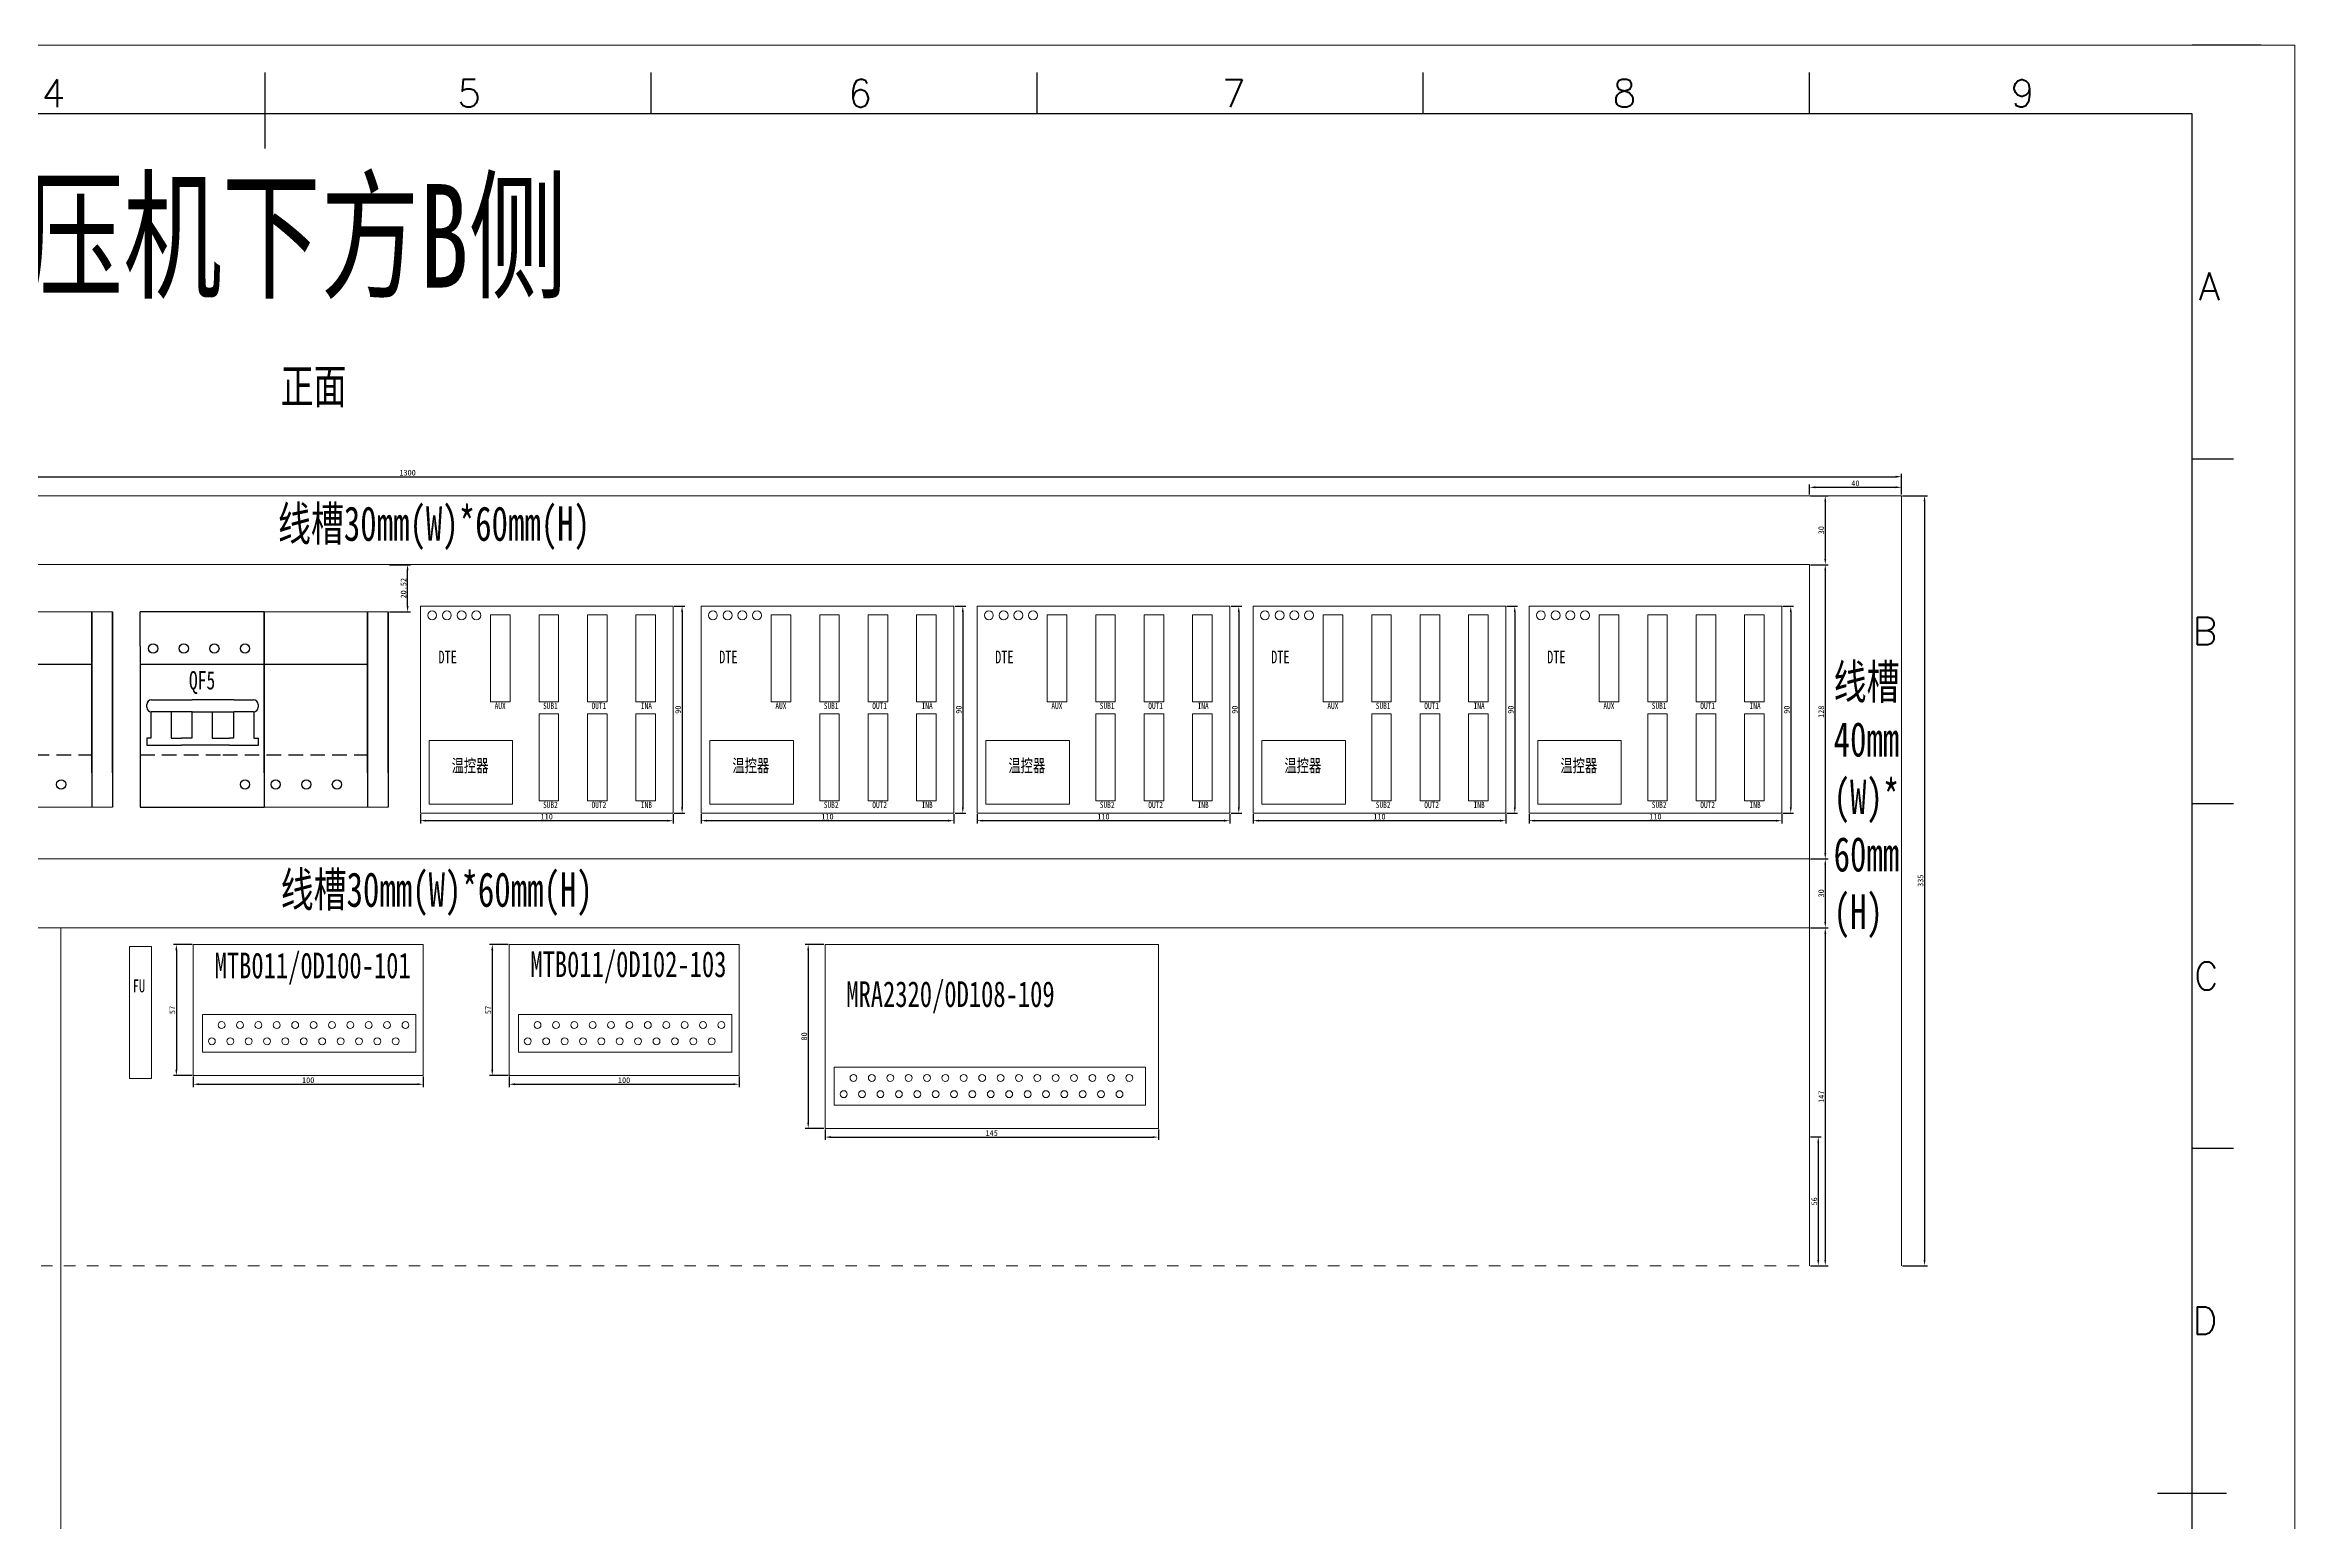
# Model space of a CAD drawing. Extents: x 35123 to 43919, y -4314 to -326.
# Drawn here: x 36130 to 37109, y -969 to -326 of the extents above; entities that cross this region are included whole.
import ezdxf
from ezdxf.enums import TextEntityAlignment as Align

# ---------------------------------------------------------------- set-up
doc = ezdxf.new("R2010")
doc.units = 0
doc.header["$MEASUREMENT"] = 0
doc.linetypes.add('10', pattern=[20, 5, -5, 5, -5])
doc.linetypes.add('HIDDEN', pattern=[9.525, 6.35, -3.175])
for name, color, linetype in [('AE_BOR', 1, 'Continuous'), ('TEXT', 2, 'Continuous'), ('细实线层', 7, 'Continuous')]:
    doc.layers.add(name, color=color, linetype=linetype)
doc.styles.add('ST', font='SimSun.ttf', dxfattribs={"width": 0.8, "height": 300})
doc.styles.add('WD', font='romans.shx', dxfattribs={"bigfont": 'gbcbig.shx'})
doc.styles.add('宋', font='SimSun.ttf', dxfattribs={"width": 0.7})
doc.dimstyles.new('AM_ISO', dxfattribs={"dimtxt": 2.5, "dimasz": 2.5, "dimexe": 1.25, "dimexo": 0.5, "dimgap": 0.5, "dimtad": 1, "dimdsep": 46, "dimtxsty": 'Standard', "dimcen": 0, "dimclrd": 5, "dimclre": 5, "dimclrt": 1, "dimadec": 0, "dimazin": 2, "dimtp": 0.1, "dimtm": 0.1, "dimtfac": 0.71, "dimtmove": 0, "dimatfit": 3, "dimfxl": 1, "dimtfillclr": 6, "dimlwd": -1, "dimlwe": -1, "dimarcsym": 0})

# ---------------------------------------------------------------- blocks, each defined once
blk = doc.blocks.new('gb_a2_a')
for p, q in [((584, 410), (25, 410)), ((584, 10), (584, 410))]:
    blk.add_line(p, q)
at = {"layer": 'AE_BOR', "color": 1, "lineweight": 15}
for p, q in [((4.93, 420), (598.93, 420)), ((598.93, 420), (598.93, 0))]:
    blk.add_line(p, q, dxfattribs=at)
at = {"layer": 'AE_BOR', "lineweight": 30}
blk.add_line((594, 420), (584, 420), dxfattribs=at)
at = {"layer": 'AE_BOR'}
for p, q in [((304.5, 410), (304.5, 416)), ((360.5, 410), (360.5, 416)), ((416.5, 410), (416.5, 416)), ((472.5, 410), (472.5, 416)), ((528.5, 410), (528.5, 416)), ((584, 360), (590, 360)), ((584, 310), (590, 310)), ((584, 260), (590, 260))]:
    blk.add_line(p, q, dxfattribs=at)
at = {"layer": 'AE_BOR', "color": 2, "lineweight": 30}
for p, q in [((304.5, 405), (304.5, 415)), ((579, 210), (589, 210))]:
    blk.add_line(p, q, dxfattribs=at)
at = {"layer": 'AE_BOR', "style": 'WD'}
for s, p in [('4', (273.82, 411)), ('5', (334.12, 411)), ('6', (390.81, 411)), ('7', (445.01, 411)), ('8', (501.67, 411)), ('9', (559.4, 411))]:
    blk.add_text(s, height=4, dxfattribs=at).set_placement(p, align=Align.CENTER)
for s, p in [('A', (588.05, 385)), ('B', (587.67, 335)), ('C', (587.86, 285)), ('D', (587.67, 235))]:
    blk.add_text(s, height=4, dxfattribs=at).set_placement(p, align=Align.MIDDLE_RIGHT)
blk = doc.blocks.new('*D104')
at = {"color": 5}
for p, q in [((35637.79, -521.92), (35637.79, -512.9)), ((35640.29, -514.15), (36935.29, -514.15)), ((36937.79, -521.92), (36937.79, -512.9))]:
    blk.add_line(p, q, dxfattribs=at)
at = {"color": 5, "lineweight": 0}
for points in [[(35640.29, -513.73), (35640.29, -514.57), (35637.79, -514.15)], [(36935.29, -513.73), (36935.29, -514.57), (36937.79, -514.15)]]:
    blk.add_solid(points, dxfattribs=at)
at = {"layer": 'Defpoints', "color": 0, "lineweight": 0}
for p in [(36937.79, -514.15), (35637.79, -522.42), (36937.79, -522.42)]:
    blk.add_point(p, dxfattribs=at)
at = {"color": 1, "lineweight": 0, "insert": (36287.79, -512.4), "char_height": 2.5, "attachment_point": 5}
blk.add_mtext('1300', dxfattribs=at)
blk = doc.blocks.new('*D105')
at = {"color": 5}
for p, q in [((36938.29, -522.42), (36949.11, -522.42)), ((36947.86, -524.92), (36947.86, -854.92)), ((36938.29, -857.42), (36949.11, -857.42))]:
    blk.add_line(p, q, dxfattribs=at)
at = {"color": 5, "lineweight": 0}
for points in [[(36947.45, -524.92), (36948.28, -524.92), (36947.86, -522.42)], [(36947.45, -854.92), (36948.28, -854.92), (36947.86, -857.42)]]:
    blk.add_solid(points, dxfattribs=at)
at = {"layer": 'Defpoints', "color": 0, "lineweight": 0}
for p in [(36937.79, -522.42), (36937.79, -857.42), (36947.86, -857.42)]:
    blk.add_point(p, dxfattribs=at)
at = {"color": 1, "lineweight": 0, "insert": (36946.11, -689.92), "char_height": 2.5, "attachment_point": 5, "rotation": 90}
blk.add_mtext('335', dxfattribs=at)
blk = doc.blocks.new('*D107')
at = {"color": 5}
for p, q in [((36898.29, -522.42), (36905.91, -522.42)), ((36904.66, -524.92), (36904.66, -549.92)), ((36898.29, -552.42), (36905.91, -552.42))]:
    blk.add_line(p, q, dxfattribs=at)
at = {"color": 5, "lineweight": 0}
for points in [[(36904.25, -524.92), (36905.08, -524.92), (36904.66, -522.42)], [(36904.25, -549.92), (36905.08, -549.92), (36904.66, -552.42)]]:
    blk.add_solid(points, dxfattribs=at)
at = {"layer": 'Defpoints', "color": 0, "lineweight": 0}
for p in [(36897.79, -522.42), (36897.79, -552.42), (36904.66, -552.42)]:
    blk.add_point(p, dxfattribs=at)
at = {"color": 1, "lineweight": 0, "insert": (36902.91, -537.42), "char_height": 2.5, "attachment_point": 5, "rotation": 90}
blk.add_mtext('30', dxfattribs=at)
blk = doc.blocks.new('*D108')
at = {"color": 5}
for p, q in [((36898.29, -552.42), (36905.91, -552.42)), ((36904.66, -554.92), (36904.66, -677.92)), ((36898.29, -680.42), (36905.91, -680.42))]:
    blk.add_line(p, q, dxfattribs=at)
at = {"color": 5, "lineweight": 0}
for points in [[(36904.25, -554.92), (36905.08, -554.92), (36904.66, -552.42)], [(36904.25, -677.92), (36905.08, -677.92), (36904.66, -680.42)]]:
    blk.add_solid(points, dxfattribs=at)
at = {"layer": 'Defpoints', "color": 0, "lineweight": 0}
for p in [(36897.79, -552.42), (36897.79, -680.42), (36904.66, -680.42)]:
    blk.add_point(p, dxfattribs=at)
at = {"color": 1, "lineweight": 0, "insert": (36902.91, -616.42), "char_height": 2.5, "attachment_point": 5, "rotation": 90}
blk.add_mtext('128', dxfattribs=at)
blk = doc.blocks.new('*D109')
at = {"color": 5}
for p, q in [((36898.29, -680.42), (36905.91, -680.42)), ((36904.66, -682.92), (36904.66, -707.92)), ((36898.29, -710.42), (36905.91, -710.42))]:
    blk.add_line(p, q, dxfattribs=at)
at = {"color": 5, "lineweight": 0}
for points in [[(36904.25, -682.92), (36905.08, -682.92), (36904.66, -680.42)], [(36904.25, -707.92), (36905.08, -707.92), (36904.66, -710.42)]]:
    blk.add_solid(points, dxfattribs=at)
at = {"layer": 'Defpoints', "color": 0, "lineweight": 0}
for p in [(36897.79, -680.42), (36897.79, -710.42), (36904.66, -710.42)]:
    blk.add_point(p, dxfattribs=at)
at = {"color": 1, "lineweight": 0, "insert": (36902.91, -695.42), "char_height": 2.5, "attachment_point": 5, "rotation": 90}
blk.add_mtext('30', dxfattribs=at)
blk = doc.blocks.new('*D110')
at = {"color": 5}
for p, q in [((36898.29, -710.42), (36905.91, -710.42)), ((36904.66, -712.92), (36904.66, -854.92)), ((36898.29, -857.42), (36905.91, -857.42))]:
    blk.add_line(p, q, dxfattribs=at)
at = {"color": 5, "lineweight": 0}
for points in [[(36904.25, -712.92), (36905.08, -712.92), (36904.66, -710.42)], [(36904.25, -854.92), (36905.08, -854.92), (36904.66, -857.42)]]:
    blk.add_solid(points, dxfattribs=at)
at = {"layer": 'Defpoints', "color": 0, "lineweight": 0}
for p in [(36897.79, -710.42), (36897.79, -857.42), (36904.66, -857.42)]:
    blk.add_point(p, dxfattribs=at)
at = {"color": 1, "lineweight": 0, "insert": (36902.91, -783.92), "char_height": 2.5, "attachment_point": 5, "rotation": 90}
blk.add_mtext('147', dxfattribs=at)
blk = doc.blocks.new('*D115')
at = {"color": 5}
for p, q in [((36897.79, -521.92), (36897.79, -517.51)), ((36900.29, -518.76), (36935.29, -518.76)), ((36937.79, -521.92), (36937.79, -517.51))]:
    blk.add_line(p, q, dxfattribs=at)
at = {"color": 5, "lineweight": 0}
for points in [[(36900.29, -518.34), (36900.29, -519.17), (36897.79, -518.76)], [(36935.29, -518.34), (36935.29, -519.17), (36937.79, -518.76)]]:
    blk.add_solid(points, dxfattribs=at)
at = {"layer": 'Defpoints', "color": 0, "lineweight": 0}
for p in [(36937.79, -518.76), (36897.79, -522.42), (36937.79, -522.42)]:
    blk.add_point(p, dxfattribs=at)
at = {"color": 1, "lineweight": 0, "insert": (36917.79, -517.01), "char_height": 2.5, "attachment_point": 5}
blk.add_mtext('40', dxfattribs=at)
blk = doc.blocks.new('*D116')
at = {"color": 5}
for p, q in [((36403.84, -570.51), (36408.48, -570.51)), ((36407.23, -573.01), (36407.23, -658.01)), ((36403.84, -660.51), (36408.48, -660.51))]:
    blk.add_line(p, q, dxfattribs=at)
at = {"color": 5, "lineweight": 0}
for points in [[(36406.81, -573.01), (36407.65, -573.01), (36407.23, -570.51)], [(36406.81, -658.01), (36407.65, -658.01), (36407.23, -660.51)]]:
    blk.add_solid(points, dxfattribs=at)
at = {"layer": 'Defpoints', "color": 0, "lineweight": 0}
for p in [(36403.34, -570.51), (36403.34, -660.51), (36407.23, -660.51)]:
    blk.add_point(p, dxfattribs=at)
at = {"color": 1, "lineweight": 0, "insert": (36405.48, -615.51), "char_height": 2.5, "attachment_point": 5, "rotation": 90}
blk.add_mtext('90', dxfattribs=at)
blk = doc.blocks.new('*D117')
at = {"color": 5}
for p, q in [((36293.34, -661.01), (36293.34, -665.05)), ((36400.84, -663.8), (36295.84, -663.8)), ((36403.34, -661.01), (36403.34, -665.05))]:
    blk.add_line(p, q, dxfattribs=at)
at = {"color": 5, "lineweight": 0}
for points in [[(36295.84, -663.38), (36295.84, -664.22), (36293.34, -663.8)], [(36400.84, -663.38), (36400.84, -664.22), (36403.34, -663.8)]]:
    blk.add_solid(points, dxfattribs=at)
at = {"layer": 'Defpoints', "color": 0, "lineweight": 0}
for p in [(36293.34, -660.51), (36293.34, -663.8), (36403.34, -660.51)]:
    blk.add_point(p, dxfattribs=at)
at = {"color": 1, "lineweight": 0, "insert": (36348.34, -662.05), "char_height": 2.5, "attachment_point": 5}
blk.add_mtext('110', dxfattribs=at)
blk = doc.blocks.new('*D118')
at = {"color": 5}
for p, q in [((36525.99, -570.51), (36530.63, -570.51)), ((36529.38, -573.01), (36529.38, -658.01)), ((36525.99, -660.51), (36530.63, -660.51))]:
    blk.add_line(p, q, dxfattribs=at)
at = {"color": 5, "lineweight": 0}
for points in [[(36528.96, -573.01), (36529.79, -573.01), (36529.38, -570.51)], [(36528.96, -658.01), (36529.79, -658.01), (36529.38, -660.51)]]:
    blk.add_solid(points, dxfattribs=at)
at = {"layer": 'Defpoints', "color": 0, "lineweight": 0}
for p in [(36525.49, -570.51), (36525.49, -660.51), (36529.38, -660.51)]:
    blk.add_point(p, dxfattribs=at)
at = {"color": 1, "lineweight": 0, "insert": (36527.63, -615.51), "char_height": 2.5, "attachment_point": 5, "rotation": 90}
blk.add_mtext('90', dxfattribs=at)
blk = doc.blocks.new('*D119')
at = {"color": 5}
for p, q in [((36415.49, -661.01), (36415.49, -665.05)), ((36522.99, -663.8), (36417.99, -663.8)), ((36525.49, -661.01), (36525.49, -665.05))]:
    blk.add_line(p, q, dxfattribs=at)
at = {"color": 5, "lineweight": 0}
for points in [[(36417.99, -663.38), (36417.99, -664.22), (36415.49, -663.8)], [(36522.99, -663.38), (36522.99, -664.22), (36525.49, -663.8)]]:
    blk.add_solid(points, dxfattribs=at)
at = {"layer": 'Defpoints', "color": 0, "lineweight": 0}
for p in [(36415.49, -660.51), (36415.49, -663.8), (36525.49, -660.51)]:
    blk.add_point(p, dxfattribs=at)
at = {"color": 1, "lineweight": 0, "insert": (36470.49, -662.05), "char_height": 2.5, "attachment_point": 5}
blk.add_mtext('110', dxfattribs=at)
blk = doc.blocks.new('*D120')
at = {"color": 5}
for p, q in [((36646.08, -570.51), (36650.72, -570.51)), ((36649.47, -573.01), (36649.47, -658.01)), ((36646.08, -660.51), (36650.72, -660.51))]:
    blk.add_line(p, q, dxfattribs=at)
at = {"color": 5, "lineweight": 0}
for points in [[(36649.05, -573.01), (36649.88, -573.01), (36649.47, -570.51)], [(36649.05, -658.01), (36649.88, -658.01), (36649.47, -660.51)]]:
    blk.add_solid(points, dxfattribs=at)
at = {"layer": 'Defpoints', "color": 0, "lineweight": 0}
for p in [(36645.58, -570.51), (36645.58, -660.51), (36649.47, -660.51)]:
    blk.add_point(p, dxfattribs=at)
at = {"color": 1, "lineweight": 0, "insert": (36647.72, -615.51), "char_height": 2.5, "attachment_point": 5, "rotation": 90}
blk.add_mtext('90', dxfattribs=at)
blk = doc.blocks.new('*D121')
at = {"color": 5}
for p, q in [((36535.58, -661.01), (36535.58, -665.05)), ((36643.08, -663.8), (36538.08, -663.8)), ((36645.58, -661.01), (36645.58, -665.05))]:
    blk.add_line(p, q, dxfattribs=at)
at = {"color": 5, "lineweight": 0}
for points in [[(36538.08, -663.38), (36538.08, -664.22), (36535.58, -663.8)], [(36643.08, -663.38), (36643.08, -664.22), (36645.58, -663.8)]]:
    blk.add_solid(points, dxfattribs=at)
at = {"layer": 'Defpoints', "color": 0, "lineweight": 0}
for p in [(36535.58, -660.51), (36535.58, -663.8), (36645.58, -660.51)]:
    blk.add_point(p, dxfattribs=at)
at = {"color": 1, "lineweight": 0, "insert": (36590.58, -662.05), "char_height": 2.5, "attachment_point": 5}
blk.add_mtext('110', dxfattribs=at)
blk = doc.blocks.new('*D123')
at = {"color": 5}
for p, q in [((36766.17, -570.51), (36770.81, -570.51)), ((36769.56, -573.01), (36769.56, -658.01)), ((36766.17, -660.51), (36770.81, -660.51))]:
    blk.add_line(p, q, dxfattribs=at)
at = {"color": 5, "lineweight": 0}
for points in [[(36769.14, -573.01), (36769.98, -573.01), (36769.56, -570.51)], [(36769.14, -658.01), (36769.98, -658.01), (36769.56, -660.51)]]:
    blk.add_solid(points, dxfattribs=at)
at = {"layer": 'Defpoints', "color": 0, "lineweight": 0}
for p in [(36765.67, -570.51), (36765.67, -660.51), (36769.56, -660.51)]:
    blk.add_point(p, dxfattribs=at)
at = {"color": 1, "lineweight": 0, "insert": (36767.81, -615.51), "char_height": 2.5, "attachment_point": 5, "rotation": 90}
blk.add_mtext('90', dxfattribs=at)
blk = doc.blocks.new('*D124')
at = {"color": 5}
for p, q in [((36655.67, -661.01), (36655.67, -665.05)), ((36763.17, -663.8), (36658.17, -663.8)), ((36765.67, -661.01), (36765.67, -665.05))]:
    blk.add_line(p, q, dxfattribs=at)
at = {"color": 5, "lineweight": 0}
for points in [[(36658.17, -663.38), (36658.17, -664.22), (36655.67, -663.8)], [(36763.17, -663.38), (36763.17, -664.22), (36765.67, -663.8)]]:
    blk.add_solid(points, dxfattribs=at)
at = {"layer": 'Defpoints', "color": 0, "lineweight": 0}
for p in [(36655.67, -660.51), (36655.67, -663.8), (36765.67, -660.51)]:
    blk.add_point(p, dxfattribs=at)
at = {"color": 1, "lineweight": 0, "insert": (36710.67, -662.05), "char_height": 2.5, "attachment_point": 5}
blk.add_mtext('110', dxfattribs=at)
blk = doc.blocks.new('*D125')
at = {"color": 5}
for p, q in [((36898.29, -801.42), (36902.87, -801.42)), ((36901.62, -803.92), (36901.62, -854.92)), ((36898.29, -857.42), (36902.87, -857.42))]:
    blk.add_line(p, q, dxfattribs=at)
at = {"color": 5, "lineweight": 0}
for points in [[(36901.2, -803.92), (36902.03, -803.92), (36901.62, -801.42)], [(36901.2, -854.92), (36902.03, -854.92), (36901.62, -857.42)]]:
    blk.add_solid(points, dxfattribs=at)
at = {"layer": 'Defpoints', "color": 0, "lineweight": 0}
for p in [(36897.79, -801.42), (36897.79, -857.42), (36901.62, -857.42)]:
    blk.add_point(p, dxfattribs=at)
at = {"color": 1, "lineweight": 0, "insert": (36899.87, -829.42), "char_height": 2.5, "attachment_point": 5, "rotation": 90}
blk.add_mtext('56', dxfattribs=at)
blk = doc.blocks.new('*D130')
at = {"color": 5}
for p, q in [((36886.26, -570.51), (36890.9, -570.51)), ((36889.65, -573.01), (36889.65, -658.01)), ((36886.26, -660.51), (36890.9, -660.51))]:
    blk.add_line(p, q, dxfattribs=at)
at = {"color": 5, "lineweight": 0}
for points in [[(36889.23, -573.01), (36890.07, -573.01), (36889.65, -570.51)], [(36889.23, -658.01), (36890.07, -658.01), (36889.65, -660.51)]]:
    blk.add_solid(points, dxfattribs=at)
at = {"layer": 'Defpoints', "color": 0, "lineweight": 0}
for p in [(36885.76, -570.51), (36885.76, -660.51), (36889.65, -660.51)]:
    blk.add_point(p, dxfattribs=at)
at = {"color": 1, "lineweight": 0, "insert": (36887.9, -615.51), "char_height": 2.5, "attachment_point": 5, "rotation": 90}
blk.add_mtext('90', dxfattribs=at)
blk = doc.blocks.new('*D131')
at = {"color": 5}
for p, q in [((36775.76, -661.01), (36775.76, -665.05)), ((36883.26, -663.8), (36778.26, -663.8)), ((36885.76, -661.01), (36885.76, -665.05))]:
    blk.add_line(p, q, dxfattribs=at)
at = {"color": 5, "lineweight": 0}
for points in [[(36778.26, -663.38), (36778.26, -664.22), (36775.76, -663.8)], [(36883.26, -663.38), (36883.26, -664.22), (36885.76, -663.8)]]:
    blk.add_solid(points, dxfattribs=at)
at = {"layer": 'Defpoints', "color": 0, "lineweight": 0}
for p in [(36775.76, -660.51), (36775.76, -663.8), (36885.76, -660.51)]:
    blk.add_point(p, dxfattribs=at)
at = {"color": 1, "lineweight": 0, "insert": (36830.76, -662.05), "char_height": 2.5, "attachment_point": 5}
blk.add_mtext('110', dxfattribs=at)
blk = doc.blocks.new('*D149')
at = {"layer": 'Defpoints', "color": 0, "lineweight": 0}
for p in [(36279.4, -552.42), (36287.79, -552.42), (36279.4, -572.93)]:
    blk.add_point(p, dxfattribs=at)
at = {"layer": '细实线层', "color": 5}
for p, q in [((36279.9, -552.42), (36289.04, -552.42)), ((36287.79, -570.43), (36287.79, -554.92)), ((36279.9, -572.93), (36289.04, -572.93))]:
    blk.add_line(p, q, dxfattribs=at)
at = {"layer": '细实线层', "color": 5, "lineweight": 0}
for points in [[(36287.37, -554.92), (36288.2, -554.92), (36287.79, -552.42)], [(36287.37, -570.43), (36288.2, -570.43), (36287.79, -572.93)]]:
    blk.add_solid(points, dxfattribs=at)
at = {"layer": '细实线层', "color": 1, "lineweight": 0, "insert": (36286.04, -562.67), "char_height": 2.5, "attachment_point": 5, "rotation": 90}
blk.add_mtext('20.52', dxfattribs=at)
blk = doc.blocks.new('*D209')
at = {"color": 5}
for p, q in [((36194.53, -775.16), (36194.53, -779.72)), ((36197.03, -778.47), (36292.03, -778.47)), ((36294.53, -775.16), (36294.53, -779.72))]:
    blk.add_line(p, q, dxfattribs=at)
at = {"color": 5, "lineweight": 0}
for points in [[(36197.03, -778.05), (36197.03, -778.89), (36194.53, -778.47)], [(36292.03, -778.05), (36292.03, -778.89), (36294.53, -778.47)]]:
    blk.add_solid(points, dxfattribs=at)
at = {"layer": 'Defpoints', "color": 0, "lineweight": 0}
for p in [(36194.53, -774.66), (36294.53, -774.66), (36294.53, -778.47)]:
    blk.add_point(p, dxfattribs=at)
at = {"color": 1, "lineweight": 0, "insert": (36244.53, -776.72), "char_height": 2.5, "attachment_point": 5}
blk.add_mtext('100', dxfattribs=at)
blk = doc.blocks.new('*D210')
at = {"layer": 'Defpoints', "color": 0, "lineweight": 0}
for p in [(36194.53, -717.66), (36187.17, -774.66), (36194.53, -774.66)]:
    blk.add_point(p, dxfattribs=at)
at = {"layer": '细实线层', "color": 5}
for p, q in [((36194.03, -717.66), (36185.92, -717.66)), ((36187.17, -720.16), (36187.17, -772.16)), ((36194.03, -774.66), (36185.92, -774.66))]:
    blk.add_line(p, q, dxfattribs=at)
at = {"layer": '细实线层', "color": 5, "lineweight": 0}
for points in [[(36186.76, -720.16), (36187.59, -720.16), (36187.17, -717.66)], [(36186.76, -772.16), (36187.59, -772.16), (36187.17, -774.66)]]:
    blk.add_solid(points, dxfattribs=at)
at = {"layer": '细实线层', "color": 1, "lineweight": 0, "insert": (36185.42, -746.16), "char_height": 2.5, "attachment_point": 5, "rotation": 90}
blk.add_mtext('57', dxfattribs=at)
blk = doc.blocks.new('*D211')
at = {"color": 5}
for p, q in [((36332, -775.16), (36332, -779.72)), ((36334.5, -778.47), (36429.5, -778.47)), ((36432, -775.16), (36432, -779.72))]:
    blk.add_line(p, q, dxfattribs=at)
at = {"color": 5, "lineweight": 0}
for points in [[(36334.5, -778.05), (36334.5, -778.89), (36332, -778.47)], [(36429.5, -778.05), (36429.5, -778.89), (36432, -778.47)]]:
    blk.add_solid(points, dxfattribs=at)
at = {"layer": 'Defpoints', "color": 0, "lineweight": 0}
for p in [(36332, -774.66), (36432, -774.66), (36432, -778.47)]:
    blk.add_point(p, dxfattribs=at)
at = {"color": 1, "lineweight": 0, "insert": (36382, -776.72), "char_height": 2.5, "attachment_point": 5}
blk.add_mtext('100', dxfattribs=at)
blk = doc.blocks.new('*D212')
at = {"layer": 'Defpoints', "color": 0, "lineweight": 0}
for p in [(36332, -717.66), (36324.64, -774.66), (36332, -774.66)]:
    blk.add_point(p, dxfattribs=at)
at = {"layer": '细实线层', "color": 5}
for p, q in [((36331.5, -717.66), (36323.39, -717.66)), ((36324.64, -720.16), (36324.64, -772.16)), ((36331.5, -774.66), (36323.39, -774.66))]:
    blk.add_line(p, q, dxfattribs=at)
at = {"layer": '细实线层', "color": 5, "lineweight": 0}
for points in [[(36324.22, -720.16), (36325.06, -720.16), (36324.64, -717.66)], [(36324.22, -772.16), (36325.06, -772.16), (36324.64, -774.66)]]:
    blk.add_solid(points, dxfattribs=at)
at = {"layer": '细实线层', "color": 1, "lineweight": 0, "insert": (36322.89, -746.16), "char_height": 2.5, "attachment_point": 5, "rotation": 90}
blk.add_mtext('57', dxfattribs=at)
blk = doc.blocks.new('*D213')
at = {"color": 5}
for p, q in [((36469.46, -798.16), (36469.46, -802.72)), ((36471.96, -801.47), (36611.96, -801.47)), ((36614.46, -798.16), (36614.46, -802.72))]:
    blk.add_line(p, q, dxfattribs=at)
at = {"color": 5, "lineweight": 0}
for points in [[(36471.96, -801.05), (36471.96, -801.89), (36469.46, -801.47)], [(36611.96, -801.05), (36611.96, -801.89), (36614.46, -801.47)]]:
    blk.add_solid(points, dxfattribs=at)
at = {"layer": 'Defpoints', "color": 0, "lineweight": 0}
for p in [(36469.46, -797.66), (36614.46, -797.66), (36614.46, -801.47)]:
    blk.add_point(p, dxfattribs=at)
at = {"color": 1, "lineweight": 0, "insert": (36541.96, -799.72), "char_height": 2.5, "attachment_point": 5}
blk.add_mtext('145', dxfattribs=at)
blk = doc.blocks.new('*D214')
at = {"layer": 'Defpoints', "color": 0, "lineweight": 0}
for p in [(36469.46, -717.66), (36462.11, -797.66), (36469.46, -797.66)]:
    blk.add_point(p, dxfattribs=at)
at = {"layer": '细实线层', "color": 5}
for p, q in [((36468.96, -717.66), (36460.86, -717.66)), ((36462.11, -720.16), (36462.11, -795.16)), ((36468.96, -797.66), (36460.86, -797.66))]:
    blk.add_line(p, q, dxfattribs=at)
at = {"layer": '细实线层', "color": 5, "lineweight": 0}
for points in [[(36461.69, -720.16), (36462.52, -720.16), (36462.11, -717.66)], [(36461.69, -795.16), (36462.52, -795.16), (36462.11, -797.66)]]:
    blk.add_solid(points, dxfattribs=at)
at = {"layer": '细实线层', "color": 1, "lineweight": 0, "insert": (36460.36, -757.66), "char_height": 2.5, "attachment_point": 5, "rotation": 90}
blk.add_mtext('80', dxfattribs=at)

msp = doc.modelspace()

# ---------------------------------------------------------------- linework, layer by layer
at = {"lineweight": 0}
for p, q in [((35637.785, -522.415), (36937.785, -522.415)), ((36937.785, -522.415), (36937.785, -857.415)), ((35677.785, -552.415), (36897.785, -552.415)), ((36897.785, -562.415), (36897.785, -857.415)), ((36051.401, -572.932), (36150.401, -572.932)), ((36159.401, -572.932), (36150.401, -572.932)), ((36171.401, -572.932), (36270.401, -572.932)), ((36279.401, -572.932), (36270.401, -572.932)), ((36403.342, -570.512), (36293.342, -570.512)), ((36293.342, -570.512), (36293.342, -660.512)), ((36403.342, -660.512), (36403.342, -570.512)), ((36525.49, -570.512), (36415.49, -570.512)), ((36415.49, -570.512), (36415.49, -660.512)), ((36525.49, -660.512), (36525.49, -570.512)), ((36645.581, -570.512), (36535.581, -570.512)), ((36535.581, -570.512), (36535.581, -660.512)), ((36645.581, -660.512), (36645.581, -570.512)), ((36765.673, -570.512), (36655.673, -570.512)), ((36655.673, -570.512), (36655.673, -660.512)), ((36765.673, -660.512), (36765.673, -570.512)), ((36885.764, -570.512), (36775.764, -570.512)), ((36775.764, -570.512), (36775.764, -660.512)), ((36885.764, -660.512), (36885.764, -570.512)), ((36105.401, -657.932), (36150.401, -657.932)), ((36159.401, -657.932), (36145.279, -657.932)), ((36225.401, -657.932), (36270.401, -657.932)), ((36279.401, -657.932), (36265.279, -657.932)), ((36293.342, -660.512), (36403.342, -660.512)), ((36415.49, -660.512), (36525.49, -660.512)), ((36535.581, -660.512), (36645.581, -660.512)), ((36655.673, -660.512), (36765.673, -660.512)), ((36775.764, -660.512), (36885.764, -660.512)), ((35677.785, -680.415), (36897.785, -680.415)), ((35677.785, -710.415), (36897.785, -710.415)), ((36136.94, -710.415), (36136.94, -1002.352)), ((36294.533, -717.658), (36194.533, -717.658)), ((36194.533, -717.658), (36194.533, -767.658)), ((36294.533, -774.658), (36294.533, -717.658)), ((36431.998, -717.658), (36331.998, -717.658)), ((36331.998, -717.658), (36331.998, -767.658)), ((36431.998, -774.658), (36431.998, -717.658)), ((36614.464, -717.658), (36469.464, -717.658)), ((36469.464, -717.658), (36469.464, -790.658)), ((36614.464, -797.658), (36614.464, -717.658)), ((36194.533, -774.658), (36294.533, -774.658)), ((36331.998, -774.658), (36431.998, -774.658)), ((36469.464, -797.658), (36614.464, -797.658))]:
    msp.add_line(p, q, dxfattribs=at)
at = {"linetype": 'Continuous'}
for p, q in [((36150.401, -642.932), (36150.401, -572.932)), ((36150.401, -572.932), (36150.401, -642.932)), ((36159.401, -642.932), (36159.401, -572.932)), ((36159.401, -572.932), (36159.401, -642.932)), ((36207.401, -572.932), (36171.401, -572.932)), ((36225.401, -572.932), (36207.401, -572.932)), ((36225.401, -642.932), (36225.401, -572.932)), ((36225.401, -585.932), (36225.401, -572.932)), ((36225.401, -585.932), (36225.401, -572.932)), ((36225.401, -572.932), (36225.401, -642.932)), ((36270.401, -642.932), (36270.401, -572.932)), ((36270.401, -572.932), (36270.401, -642.932)), ((36279.401, -642.932), (36279.401, -572.932)), ((36279.401, -572.932), (36279.401, -642.932)), ((36087.401, -595.76), (36150.401, -595.76)), ((36171.401, -587.932), (36171.401, -657.932)), ((36171.401, -595.76), (36207.401, -595.76)), ((36207.401, -595.76), (36270.401, -595.76)), ((36171.401, -657.932), (36207.401, -657.932)), ((36207.401, -657.932), (36225.401, -657.932))]:
    msp.add_line(p, q, dxfattribs=at)
for p, q in [((36171.401, -587.932), (36171.401, -572.932)), ((36225.401, -572.932), (36225.401, -592.932)), ((36225.401, -600.432), (36225.401, -593.432)), ((36225.401, -600.432), (36225.401, -593.432)), ((36174.276, -614.483), (36174.276, -613.255)), ((36176.08, -616.483), (36176.08, -627.839)), ((36176.276, -611.255), (36194.074, -611.255)), ((36194.074, -616.483), (36176.276, -616.483)), ((36184.922, -616.483), (36184.922, -627.839)), ((36193.879, -616.483), (36193.879, -627.839)), ((36212.276, -611.255), (36194.074, -611.255)), ((36194.074, -616.483), (36212.276, -616.483)), ((36202.721, -616.483), (36202.721, -627.839)), ((36212.08, -616.483), (36212.08, -627.839)), ((36212.276, -611.255), (36220.727, -611.255)), ((36220.727, -616.483), (36212.276, -616.483)), ((36220.922, -616.483), (36220.922, -627.839)), ((36222.727, -613.255), (36222.727, -614.483)), ((36176.08, -627.839), (36174.276, -627.839)), ((36174.276, -627.839), (36174.276, -630.903)), ((36174.276, -630.903), (36189.401, -630.903)), ((36184.922, -627.839), (36189.401, -627.839)), ((36193.879, -627.839), (36189.401, -627.839)), ((36210.276, -630.903), (36189.401, -630.903)), ((36202.721, -627.839), (36210.276, -627.839)), ((36212.08, -627.839), (36210.276, -627.839)), ((36210.276, -630.903), (36222.933, -630.903)), ((36220.922, -627.839), (36222.933, -627.839)), ((36225.401, -635.432), (36225.401, -642.432)), ((36150.401, -642.932), (36150.401, -657.932)), ((36159.401, -642.932), (36159.401, -657.932)), ((36225.401, -642.932), (36225.401, -657.932)), ((36270.401, -642.932), (36270.401, -657.932)), ((36279.401, -642.932), (36279.401, -657.932))]:
    msp.add_line(p, q)
at = {"linetype": 'HIDDEN'}
for p, q in [((36087.401, -635.105), (36150.401, -635.105)), ((36171.401, -635.105), (36207.401, -635.105)), ((36207.401, -635.105), (36270.401, -635.105))]:
    msp.add_line(p, q, dxfattribs=at)
at = {"linetype": '10', "lineweight": 0}
msp.add_line((35638.285, -857.415), (36897.785, -857.415), dxfattribs=at)
at = {"lineweight": 0}
for points in [[(36323.901, -574.202), (36332.414, -574.202), (36332.414, -612.145), (36323.901, -612.145)], [(36344.984, -574.202), (36353.497, -574.202), (36353.497, -612.145), (36344.984, -612.145)], [(36366.067, -574.202), (36374.58, -574.202), (36374.58, -612.145), (36366.067, -612.145)], [(36387.149, -574.202), (36395.663, -574.202), (36395.663, -612.145), (36387.149, -612.145)], [(36446.049, -574.202), (36454.562, -574.202), (36454.562, -612.145), (36446.049, -612.145)], [(36467.132, -574.202), (36475.645, -574.202), (36475.645, -612.145), (36467.132, -612.145)], [(36488.214, -574.202), (36496.728, -574.202), (36496.728, -612.145), (36488.214, -612.145)], [(36509.297, -574.202), (36517.811, -574.202), (36517.811, -612.145), (36509.297, -612.145)], [(36566.14, -574.202), (36574.654, -574.202), (36574.654, -612.145), (36566.14, -612.145)], [(36587.223, -574.202), (36595.737, -574.202), (36595.737, -612.145), (36587.223, -612.145)], [(36608.306, -574.202), (36616.819, -574.202), (36616.819, -612.145), (36608.306, -612.145)], [(36629.389, -574.202), (36637.902, -574.202), (36637.902, -612.145), (36629.389, -612.145)], [(36686.232, -574.202), (36694.745, -574.202), (36694.745, -612.145), (36686.232, -612.145)], [(36707.314, -574.202), (36715.828, -574.202), (36715.828, -612.145), (36707.314, -612.145)], [(36728.397, -574.202), (36736.911, -574.202), (36736.911, -612.145), (36728.397, -612.145)], [(36749.48, -574.202), (36757.993, -574.202), (36757.993, -612.145), (36749.48, -612.145)], [(36806.323, -574.202), (36814.836, -574.202), (36814.836, -612.145), (36806.323, -612.145)], [(36827.406, -574.202), (36835.919, -574.202), (36835.919, -612.145), (36827.406, -612.145)], [(36848.488, -574.202), (36857.002, -574.202), (36857.002, -612.145), (36848.488, -612.145)], [(36869.571, -574.202), (36878.085, -574.202), (36878.085, -612.145), (36869.571, -612.145)], [(36344.984, -617.272), (36353.497, -617.272), (36353.497, -655.214), (36344.984, -655.214)], [(36366.067, -617.272), (36374.58, -617.272), (36374.58, -655.214), (36366.067, -655.214)], [(36387.149, -617.272), (36395.663, -617.272), (36395.663, -655.214), (36387.149, -655.214)], [(36467.132, -617.272), (36475.645, -617.272), (36475.645, -655.214), (36467.132, -655.214)], [(36488.214, -617.272), (36496.728, -617.272), (36496.728, -655.214), (36488.214, -655.214)], [(36509.297, -617.272), (36517.811, -617.272), (36517.811, -655.214), (36509.297, -655.214)], [(36587.223, -617.272), (36595.737, -617.272), (36595.737, -655.214), (36587.223, -655.214)], [(36608.306, -617.272), (36616.819, -617.272), (36616.819, -655.214), (36608.306, -655.214)], [(36629.389, -617.272), (36637.902, -617.272), (36637.902, -655.214), (36629.389, -655.214)], [(36707.314, -617.272), (36715.828, -617.272), (36715.828, -655.214), (36707.314, -655.214)], [(36728.397, -617.272), (36736.911, -617.272), (36736.911, -655.214), (36728.397, -655.214)], [(36749.48, -617.272), (36757.993, -617.272), (36757.993, -655.214), (36749.48, -655.214)], [(36827.406, -617.272), (36835.919, -617.272), (36835.919, -655.214), (36827.406, -655.214)], [(36848.488, -617.272), (36857.002, -617.272), (36857.002, -655.214), (36848.488, -655.214)], [(36869.571, -617.272), (36878.085, -617.272), (36878.085, -655.214), (36869.571, -655.214)], [(36297.225, -628.917), (36333.499, -628.917), (36333.499, -656.597), (36297.225, -656.597)], [(36419.373, -628.917), (36455.647, -628.917), (36455.647, -656.597), (36419.373, -656.597)], [(36539.464, -628.917), (36575.739, -628.917), (36575.739, -656.597), (36539.464, -656.597)], [(36659.555, -628.917), (36695.83, -628.917), (36695.83, -656.597), (36659.555, -656.597)], [(36779.647, -628.917), (36815.921, -628.917), (36815.921, -656.597), (36779.647, -656.597)]]:
    msp.add_lwpolyline(points, close=True, dxfattribs=at)
for centre, radius in [((36298.499, -574.474), 1.92), ((36304.899, -574.474), 1.92), ((36311.299, -574.474), 1.92), ((36317.699, -574.474), 1.92), ((36420.647, -574.474), 1.92), ((36427.047, -574.474), 1.92), ((36433.447, -574.474), 1.92), ((36439.847, -574.474), 1.92), ((36540.738, -574.474), 1.92), ((36547.138, -574.474), 1.92), ((36553.538, -574.474), 1.92), ((36559.938, -574.474), 1.92), ((36660.83, -574.474), 1.92), ((36667.23, -574.474), 1.92), ((36673.63, -574.474), 1.92), ((36680.03, -574.474), 1.92), ((36780.921, -574.474), 1.92), ((36787.321, -574.474), 1.92), ((36793.721, -574.474), 1.92), ((36800.121, -574.474), 1.92), ((36206.871, -752.719), 1.504), ((36214.871, -752.719), 1.504), ((36222.871, -752.719), 1.504), ((36230.871, -752.719), 1.504), ((36238.871, -752.719), 1.504), ((36246.871, -752.719), 1.504), ((36254.871, -752.719), 1.504), ((36262.871, -752.719), 1.504), ((36270.871, -752.719), 1.504), ((36278.871, -752.719), 1.504), ((36286.871, -752.719), 1.504), ((36344.336, -752.719), 1.504), ((36352.336, -752.719), 1.504), ((36360.336, -752.719), 1.504), ((36368.336, -752.719), 1.504), ((36376.336, -752.719), 1.504), ((36384.336, -752.719), 1.504), ((36392.336, -752.719), 1.504), ((36400.336, -752.719), 1.504), ((36408.336, -752.719), 1.504), ((36416.336, -752.719), 1.504), ((36424.336, -752.719), 1.504), ((36202.628, -759.782), 1.504), ((36210.628, -759.782), 1.504), ((36218.628, -759.782), 1.504), ((36226.628, -759.782), 1.504), ((36234.628, -759.782), 1.504), ((36242.628, -759.782), 1.504), ((36250.628, -759.782), 1.504), ((36258.628, -759.782), 1.504), ((36266.628, -759.782), 1.504), ((36274.628, -759.782), 1.504), ((36282.628, -759.782), 1.504), ((36340.094, -759.782), 1.504), ((36348.094, -759.782), 1.504), ((36356.094, -759.782), 1.504), ((36364.094, -759.782), 1.504), ((36372.094, -759.782), 1.504), ((36380.094, -759.782), 1.504), ((36388.094, -759.782), 1.504), ((36396.094, -759.782), 1.504), ((36404.094, -759.782), 1.504), ((36412.094, -759.782), 1.504), ((36420.094, -759.782), 1.504), ((36477.559, -782.782), 1.504), ((36481.802, -775.719), 1.504), ((36485.559, -782.782), 1.504), ((36489.802, -775.719), 1.504), ((36493.559, -782.782), 1.504), ((36497.802, -775.719), 1.504), ((36501.559, -782.782), 1.504), ((36505.802, -775.719), 1.504), ((36509.559, -782.782), 1.504), ((36513.802, -775.719), 1.504), ((36517.559, -782.782), 1.504), ((36521.802, -775.719), 1.504), ((36525.559, -782.782), 1.504), ((36529.802, -775.719), 1.504), ((36533.559, -782.782), 1.504), ((36537.802, -775.719), 1.504), ((36541.559, -782.782), 1.504), ((36545.802, -775.719), 1.504), ((36549.559, -782.782), 1.504), ((36553.802, -775.719), 1.504), ((36557.559, -782.782), 1.504), ((36561.802, -775.719), 1.504), ((36565.559, -782.782), 1.504), ((36569.802, -775.719), 1.504), ((36573.559, -782.782), 1.504), ((36577.802, -775.719), 1.504), ((36581.559, -782.782), 1.504), ((36585.802, -775.719), 1.504), ((36589.559, -782.782), 1.504), ((36593.802, -775.719), 1.504), ((36597.559, -782.782), 1.504), ((36601.802, -775.719), 1.504)]:
    msp.add_circle(centre, radius, dxfattribs=at)
at = {"linetype": 'Continuous'}
for centre in [(36177.07, -588.906), (36190.401, -588.906), (36203.731, -588.906), (36217.062, -588.906), (36137.053, -648.043), (36217.061, -648.043), (36230.392, -648.043), (36243.722, -648.043), (36257.053, -648.043)]:
    msp.add_circle(centre, 2.01, dxfattribs=at)
for centre, start, end in [((36176.276, -613.255), 90, 180), ((36176.276, -614.483), 180, 270), ((36220.727, -613.255), 0, 90), ((36220.727, -614.483), 270, 0)]:
    msp.add_arc(centre, 2, start, end)
at = {"layer": 'TEXT', "linetype": 'Continuous'}
for p, q in [((36150.401, -572.932), (36150.401, -642.932)), ((36159.401, -572.932), (36159.401, -642.932)), ((36225.401, -572.932), (36225.401, -642.932)), ((36270.401, -572.932), (36270.401, -642.932)), ((36279.401, -572.932), (36279.401, -642.932)), ((36222.933, -630.903), (36222.933, -627.839))]:
    msp.add_line(p, q, dxfattribs=at)
at = {"layer": '细实线层', "lineweight": 0}
for p, q in [((36897.785, -562.415), (36897.785, -552.415)), ((36897.785, -552.415), (36897.785, -556.137)), ((36194.533, -717.658), (36194.533, -774.658)), ((36331.998, -717.658), (36331.998, -774.658)), ((36469.464, -717.658), (36469.464, -797.658)), ((36198.546, -748.068), (36291.396, -748.068)), ((36198.546, -764.535), (36198.546, -748.068)), ((36291.396, -748.068), (36291.396, -764.535)), ((36336.011, -748.068), (36428.861, -748.068)), ((36336.011, -764.535), (36336.011, -748.068)), ((36428.861, -748.068), (36428.861, -764.535)), ((36291.396, -764.535), (36198.546, -764.535)), ((36428.861, -764.535), (36336.011, -764.535)), ((36473.477, -771.068), (36608.853, -771.068)), ((36473.477, -787.535), (36473.477, -771.068)), ((36608.853, -771.068), (36608.853, -787.535)), ((36608.853, -787.535), (36473.477, -787.535))]:
    msp.add_line(p, q, dxfattribs=at)
msp.add_lwpolyline([(36166.804, -718.512), (36176.393, -718.512), (36176.393, -775.996), (36166.804, -775.996)], close=True, dxfattribs=at)

# ---------------------------------------------------------------- block references
at = {"xscale": 3, "yscale": 3, "zscale": 3}
msp.add_blockref('gb_a2_a', (35312.251, -1586.326), dxfattribs=at)

# ---------------------------------------------------------------- texts
at = {"lineweight": 0, "attachment_point": 1, "style": '宋'}
for s, insert, char_height, width in [('热压机下方B侧', (36078.134, -386.858), 45, 555.59453), ('正面', (36232.587, -467.3), 15, 185.19818), ('线槽30mm(W)*60mm(H)', (36231.402, -527.045), 15, 185.19818), ('DTE', (36301.22, -589.804), 5.6, 37.18515), ('DTE', (36423.367, -589.804), 5.6, 37.18515), ('DTE', (36543.459, -589.804), 5.6, 37.18515), ('DTE', (36663.55, -589.804), 5.6, 37.18515), ('DTE', (36783.641, -589.804), 5.6, 37.18515), ('线槽\\P40mm\\P(W)*\\P60mm\\P(H)', (36908.298, -595.886), 15, 91.14982), ('AUX', (36325.674, -612.46), 2.8, 5.31914), ('SUB1', (36346.757, -612.46), 2.8, 5.31914), ('OUT1', (36367.839, -612.46), 2.8, 5.31914), ('INA', (36389.331, -612.46), 2.8, 5.31914), ('AUX', (36447.822, -612.46), 2.8, 5.31914), ('SUB1', (36468.905, -612.46), 2.8, 5.31914), ('OUT1', (36489.987, -612.46), 2.8, 5.31914), ('INA', (36511.479, -612.46), 2.8, 5.31914), ('AUX', (36567.913, -612.46), 2.8, 5.31914), ('SUB1', (36588.996, -612.46), 2.8, 5.31914), ('OUT1', (36610.079, -612.46), 2.8, 5.31914), ('INA', (36631.571, -612.46), 2.8, 5.31914), ('AUX', (36688.005, -612.46), 2.8, 5.31914), ('SUB1', (36709.087, -612.46), 2.8, 5.31914), ('OUT1', (36730.17, -612.46), 2.8, 5.31914), ('INA', (36751.662, -612.46), 2.8, 5.31914), ('AUX', (36808.096, -612.46), 2.8, 5.31914), ('SUB1', (36829.179, -612.46), 2.8, 5.31914), ('OUT1', (36850.261, -612.46), 2.8, 5.31914), ('INA', (36871.753, -612.46), 2.8, 5.31914), ('温控器', (36306.963, -637.064), 5.6, 37.18515), ('温控器', (36429.111, -637.064), 5.6, 37.18515), ('温控器', (36549.202, -637.064), 5.6, 37.18515), ('温控器', (36669.293, -637.064), 5.6, 37.18515), ('温控器', (36789.384, -637.064), 5.6, 37.18515), ('SUB2', (36346.757, -655.53), 2.8, 5.31914), ('OUT2', (36367.839, -655.53), 2.8, 5.31914), ('INB', (36389.331, -655.53), 2.8, 5.31914), ('SUB2', (36468.905, -655.53), 2.8, 5.31914), ('OUT2', (36489.987, -655.53), 2.8, 5.31914), ('INB', (36511.479, -655.53), 2.8, 5.31914), ('SUB2', (36588.996, -655.53), 2.8, 5.31914), ('OUT2', (36610.079, -655.53), 2.8, 5.31914), ('INB', (36631.571, -655.53), 2.8, 5.31914), ('SUB2', (36709.087, -655.53), 2.8, 5.31914), ('OUT2', (36730.17, -655.53), 2.8, 5.31914), ('INB', (36751.662, -655.53), 2.8, 5.31914), ('SUB2', (36829.179, -655.53), 2.8, 5.31914), ('OUT2', (36850.261, -655.53), 2.8, 5.31914), ('INB', (36871.753, -655.53), 2.8, 5.31914), ('线槽30mm(W)*60mm(H)', (36232.587, -686.254), 15, 185.19818), ('MTB011/0D100-101', (36203.813, -721.194), 11.2, 74.37029), ('MTB011/0D102-103', (36341.204, -720.649), 11.2, 74.37029), ('FU', (36168.23, -732.88), 5.6, 37.18515), ('MRA2320/0D108-109', (36478.67, -733.649), 11.2, 74.37029)]:
    msp.add_mtext(s, dxfattribs=dict(at, insert=insert, char_height=char_height, width=width))
at = {"layer": 'TEXT', "color": 0, "style": 'ST', "width": 0.7}
msp.add_text('QF5', height=8, dxfattribs=at).set_placement((36192.661, -606.714))

# ---------------------------------------------------------------- dimensions: what is measured, and where the dimension line sits
at = {"lineweight": 0}
for base, p1, p2, picture, middle in [((36937.785, -514.15), (35637.785, -522.415), (36937.785, -522.415), '*D104', (36287.785, -512.4)), ((36937.785, -518.755), (36897.785, -522.415), (36937.785, -522.415), '*D115', (36917.785, -517.005)), ((36293.342, -663.799), (36403.342, -660.512), (36293.342, -660.512), '*D117', (36348.342, -662.049)), ((36415.49, -663.799), (36525.49, -660.512), (36415.49, -660.512), '*D119', (36470.49, -662.049)), ((36535.581, -663.799), (36645.581, -660.512), (36535.581, -660.512), '*D121', (36590.581, -662.049)), ((36655.673, -663.799), (36765.673, -660.512), (36655.673, -660.512), '*D124', (36710.673, -662.049)), ((36775.764, -663.799), (36885.764, -660.512), (36775.764, -660.512), '*D131', (36830.764, -662.049)), ((36294.533, -778.469), (36194.533, -774.658), (36294.533, -774.658), '*D209', (36244.533, -776.719)), ((36431.998, -778.469), (36331.998, -774.658), (36431.998, -774.658), '*D211', (36381.998, -776.719)), ((36614.464, -801.469), (36469.464, -797.658), (36614.464, -797.658), '*D213', (36541.964, -799.719))]:
    dim = msp.add_linear_dim(base=base, p1=p1, p2=p2, dimstyle='AM_ISO', dxfattribs=at)
    dim.commit()
    dim.dimension.update_dxf_attribs({"geometry": picture, "text_midpoint": middle})
for base, p1, p2, picture, middle in [((36904.662, -552.415), (36897.785, -522.415), (36897.785, -552.415), '*D107', (36902.912, -537.415)), ((36947.864, -857.415), (36937.785, -522.415), (36937.785, -857.415), '*D105', (36946.114, -689.915)), ((36904.662, -680.415), (36897.785, -552.415), (36897.785, -680.415), '*D108', (36902.912, -616.415)), ((36407.229, -660.512), (36403.342, -570.512), (36403.342, -660.512), '*D116', (36405.479, -615.512)), ((36529.377, -660.512), (36525.49, -570.512), (36525.49, -660.512), '*D118', (36527.627, -615.512)), ((36649.468, -660.512), (36645.581, -570.512), (36645.581, -660.512), '*D120', (36647.718, -615.512)), ((36769.559, -660.512), (36765.673, -570.512), (36765.673, -660.512), '*D123', (36767.809, -615.512)), ((36889.651, -660.512), (36885.764, -570.512), (36885.764, -660.512), '*D130', (36887.901, -615.512)), ((36904.662, -710.415), (36897.785, -680.415), (36897.785, -710.415), '*D109', (36902.912, -695.415)), ((36904.662, -857.415), (36897.785, -710.415), (36897.785, -857.415), '*D110', (36902.912, -783.915)), ((36901.615, -857.415), (36897.785, -801.415), (36897.785, -857.415), '*D125', (36899.865, -829.415))]:
    dim = msp.add_linear_dim(base=base, p1=p1, p2=p2, angle=90, dimstyle='AM_ISO', dxfattribs=at)
    dim.commit()
    dim.dimension.update_dxf_attribs({"geometry": picture, "text_midpoint": middle})
at = {"layer": '细实线层', "lineweight": 0}
for base, p1, p2, picture, middle in [((36287.785, -552.415), (36279.401, -572.932), (36279.401, -552.415), '*D149', (36286.035, -562.674)), ((36187.174, -774.658), (36194.533, -717.658), (36194.533, -774.658), '*D210', (36185.424, -746.158)), ((36324.639, -774.658), (36331.998, -717.658), (36331.998, -774.658), '*D212', (36322.889, -746.158)), ((36462.105, -797.658), (36469.464, -717.658), (36469.464, -797.658), '*D214', (36460.355, -757.658))]:
    dim = msp.add_linear_dim(base=base, p1=p1, p2=p2, angle=90, dimstyle='AM_ISO', dxfattribs=at)
    dim.commit()
    dim.dimension.update_dxf_attribs({"geometry": picture, "text_midpoint": middle})

doc.saveas('drawing.dxf')
